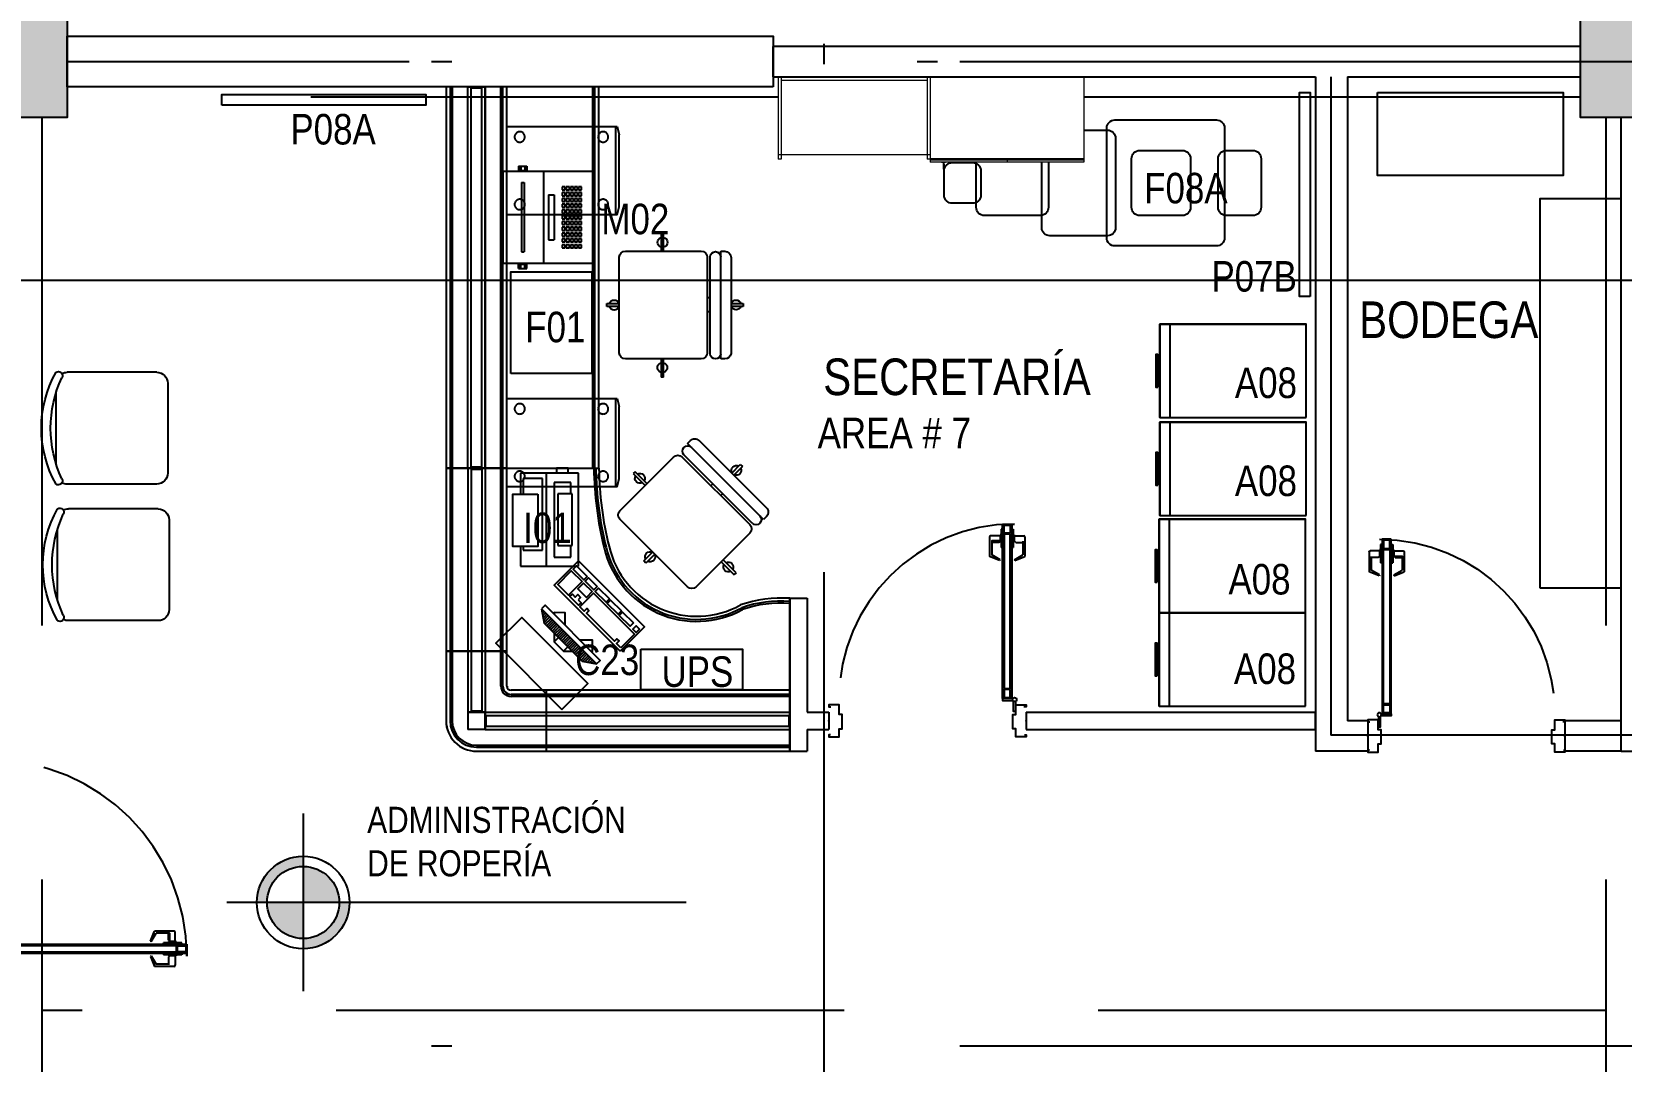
# Model space of a CAD drawing. Extents: x -28 to 131, y -33 to 63.
# Drawn here: x 0.1 to 7.93, y 4.21 to 9.27 of the extents above; entities that cross this region are included whole.
import ezdxf

# ---------------------------------------------------------------- set-up
doc = ezdxf.new("R2010")
doc.units = 0
doc.header["$LTSCALE"] = 10
doc.set_wipeout_variables(frame=1)
doc.header["$PDSIZE"] = 0.1
for name, pattern in [('DASHDOT', [1, 0.5, -0.25, 0, -0.25]), ('DASHDOT2', [12.7, 6.35, -3.175, 0, -3.175]), ('HIDDEN', [0.375, 0.25, -0.125]), ('HIDDEN2', [0.1875, 0.125, -0.0625]), ('PHANTOM2', [1.25, 0.625, -0.125, 0.125, -0.125, 0.125, -0.125])]:
    doc.linetypes.add(name, pattern=pattern)
for name, color, linetype in [('arq-columnas', 6, 'Continuous'), ('arq-ejes', 251, 'DASHDOT2'), ('arq-ejes-principales', 1, 'DASHDOT'), ('arq-equipamiento', 1, 'Continuous'), ('arq-hatch', 252, 'Continuous'), ('arq-indicacion de corte', 5, 'PHANTOM2'), ('arq-mobiliario', 1, 'Continuous'), ('arq-muro', 5, 'Continuous'), ('arq-niveles', 1, 'Continuous'), ('arq-pared mamposteria', 4, 'Continuous'), ('arq-pared mobiliario', 1, 'Continuous'), ('arq-paredes-liv', 3, 'Continuous'), ('arq-puertas', 1, 'Continuous'), ('arq-telecomunicaciones', 250, 'Continuous'), ('arq-text-aposentos', 3, 'Continuous'), ('arq-text-codigo', 1, 'Continuous'), ('arq-text-equipamento', 2, 'Continuous'), ('arq-text-equipamiento', 2, 'Continuous'), ('arq-text-mobiliario', 2, 'Continuous'), ('arq-vigas', 251, 'HIDDEN')]:
    doc.layers.add(name, color=color, linetype=linetype)
doc.layers.add('mv', color=191, linetype='Continuous', plot=False)
doc.styles.add('dape 2', font='ARIALN.TTF')

# ---------------------------------------------------------------- blocks, each defined once
blk = doc.blocks.new('puerta siq1')
for p, q in [((-0.1225, 0.9429), (-0.1225, 0.8529)), ((-0.115, 0.9429), (-0.1225, 0.9429)), ((-0.07, 0.9429), (-0.0625, 0.9429)), ((-0.0625, 0.9429), (-0.0625, 0.8529)), ((-0.179, 0.9054), (-0.179, 0.8084)), ((-0.1275, 0.9104), (-0.174, 0.9104)), ((-0.169, 0.8834), (-0.169, 0.8168)), ((-0.1344, 0.8779), (-0.169, 0.8779)), ((-0.1275, 0.8854), (-0.167, 0.8854)), ((-0.1344, 0.8779), (-0.1275, 0.8854)), ((-0.1275, 0.9154), (-0.1275, 0.8804)), ((-0.1225, 0.9154), (-0.1275, 0.9154)), ((-0.1225, 0.8804), (-0.1275, 0.8804)), ((-0.0625, 0.9154), (-0.0575, 0.9154)), ((-0.0625, 0.8804), (-0.0575, 0.8804)), ((-0.0575, 0.9154), (-0.0575, 0.8804)), ((-0.0575, 0.9104), (-0.011, 0.9104)), ((-0.0506, 0.8779), (-0.0575, 0.8854)), ((-0.0506, 0.8779), (-0.016, 0.8779)), ((-0.016, 0.8834), (-0.016, 0.8168)), ((-0.006, 0.9054), (-0.006, 0.8084)), ((-0.1298, 0.7889), (-0.179, 0.8084)), ((-0.128, 0.7923), (-0.169, 0.8168)), ((-0.128, 0.7923), (-0.1298, 0.7889)), ((-0.115, 0.8529), (-0.1225, 0.8529)), ((-0.07, 0.8529), (-0.0625, 0.8529)), ((-0.057, 0.7923), (-0.016, 0.8168)), ((-0.057, 0.7923), (-0.0552, 0.7889)), ((-0.0552, 0.7889), (-0.006, 0.8084))]:
    blk.add_line(p, q)
for points in [[(-0.115, 0.9679), (-0.07, 0.9679), (-0.07, 0.109), (-0.115, 0.109)], [(-0.0775, 0.9229), (-0.1075, 0.9229), (-0.1075, 0.9629), (-0.0775, 0.9629)], [(-0.1075, 0.159), (-0.0775, 0.159), (-0.0775, 0.9179), (-0.1075, 0.9179)], [(-0.0775, 0.154), (-0.1075, 0.154), (-0.1075, 0.114), (-0.0775, 0.114)]]:
    blk.add_lwpolyline(points, close=True)
for points in [[(-0.9627, -0.069), (-0.97, -0.069), (-0.97, -0.079), (-0.92, -0.079), (-0.92, -0.039), (-0.905, -0.039), (-0.905, 0.031), (-0.92, 0.031), (-0.92, 0.079), (-0.97, 0.079), (-0.97, 0.069), (-0.96, 0.069)], [(-0.065, 0.109), (-0.115, 0.109), (-0.115, 0.099), (-0.065, 0.099)], [(-0.0073, -0.069), (0, -0.069), (0, -0.079), (-0.05, -0.079), (-0.05, -0.039), (-0.065, -0.039), (-0.065, 0.031), (-0.05, 0.031), (-0.05, 0.079), (0, 0.079), (0, 0.069), (-0.01, 0.069)], [(-0.0513, 0.0953), (-0.0513, 0.0453), (-0.0613, 0.0453), (-0.0613, 0.0953)]]:
    blk.add_lwpolyline(points)
blk.add_circle((-0.0563, 0.104), 0.01)
at = {"color": 251, "linetype": 'HIDDEN2'}
blk.add_arc((-0.0563, 0.104), 0.864, 90, 180, dxfattribs=at)
for centre, radius, start, end in [((-0.174, 0.9054), 0.005, 90, 180), ((-0.167, 0.8834), 0.002, 90, 180), ((-0.011, 0.9054), 0.005, 360, 90)]:
    blk.add_arc(centre, radius, start, end)
at = {"layer": 'arq-puertas'}
blk.add_point((0, 0), dxfattribs=at)
at = {"layer": 'mv'}
for p in [(-0.97, 0), (0, 0), (0, 0), (0, 0), (0, 0), (0, 0), (0, 0), (0, 0), (0, 0)]:
    blk.add_point(p, dxfattribs=at)
blk = doc.blocks.new('ARCHIVO')
at = {"linetype": 'Continuous'}
for p, q in [((0, 0), (0, 0.72)), ((0.46, 0.72), (0, 0.72)), ((0.46, 0), (0.46, 0.72)), ((0.46, 0.05), (0, 0.05)), ((0.46, 0), (0, 0))]:
    blk.add_line(p, q, dxfattribs=at)
for points in [[(0.46, 0.72), (0, 0.72), (0, 0), (0.46, 0)], [(0.28, 0), (0.18, 0), (0.18, -0.01), (0.28, -0.01)], [(0.31, -0.01), (0.15, -0.01), (0.15, -0.02), (0.31, -0.02)]]:
    blk.add_lwpolyline(points, close=True, dxfattribs=at)
blk = doc.blocks.new('S09')
for p, q in [((0.2054, 0.2578), (0.2054, 0.3484)), ((0.2183, 0.3475), (0.2054, 0.3475)), ((0.2183, 0.3475), (0.2183, 0.2578)), ((0.4032, 0.2578), (0.03, 0.2578)), ((0.4991, 0.2582), (0.4991, -0.2714)), ((0.52, 0.2582), (0.4991, 0.2582)), ((0, 0.2278), (0, -0.2422)), ((0.4332, -0.2422), (0.4332, 0.2278)), ((0.4477, 0.2311), (0.4477, -0.244)), ((0.55, -0.2422), (0.55, 0.2325)), ((0, 0), (-0.0617, 0)), ((-0.0617, 0), (-0.0617, -0.0144)), ((0.4477, 0.026), (0.4332, 0.026)), ((0.61, 0), (0.55, 0)), ((0.61, -0.0144), (0.61, 0)), ((-0.0617, -0.0144), (0, -0.0144)), ((0.4489, -0.0423), (0.4332, -0.0423)), ((0.55, -0.0144), (0.61, -0.0144)), ((0.03, -0.2722), (0.4032, -0.2722)), ((0.2054, -0.3547), (0.2054, -0.2722)), ((0.2183, -0.2722), (0.2183, -0.3547)), ((0.4991, -0.2714), (0.52, -0.2714)), ((0.2183, -0.3547), (0.2054, -0.3547))]:
    blk.add_line(p, q)
for centre, radius, start, end in [((0.2118, 0.301), 0.0245, 105.24366, 254.75634), ((0.2118, 0.301), 0.0245, 285.24366, 74.75634), ((0.03, 0.2278), 0.03, 90, 180), ((0.4032, 0.2278), 0.03, 0, 90), ((0.4734, 0.2325), 0.0257, 360, 180), ((0.52, 0.2278), 0.0304, 8.80627, 90), ((-0.025, -0.0068), 0.0246, 16.01339, 163.98661), ((0.575, -0.0072), 0.024, 17.42639, 162.57361), ((-0.025, -0.0068), 0.0246, 197.99376, 342.00624), ((0.575, -0.0072), 0.024, 197.42639, 342.57361), ((0.03, -0.2422), 0.03, 180, 270), ((0.2123, -0.3154), 0.0245, 106.3464, 253.6536), ((0.2123, -0.3154), 0.0245, 284.14667, 75.85333), ((0.4032, -0.2422), 0.03, 270, 360), ((0.4734, -0.244), 0.0257, 180, 0), ((0.52, -0.2422), 0.0292, 270, 0)]:
    blk.add_arc(centre, radius, start, end)
blk = doc.blocks.new('C23E')
for p, q in [((0.1203, -0.0726), (0.1553, -0.0726)), ((0.1224, -0.063), (0.1553, -0.063)), ((0.1288, -0.0534), (0.1553, -0.0534)), ((0.1352, -0.0438), (0.1553, -0.0438)), ((0.1416, -0.0342), (0.1553, -0.0342)), ((0.148, -0.0246), (0.1553, -0.0246)), ((0.1203, -0.0822), (0.1553, -0.0822)), ((0.1203, -0.0918), (0.1553, -0.0918)), ((0.1203, -0.1014), (0.1553, -0.1014)), ((0.1203, -0.111), (0.1553, -0.111)), ((0.1203, -0.1206), (0.1553, -0.1206)), ((0.1203, -0.1302), (0.1553, -0.1302)), ((0.1203, -0.1398), (0.1553, -0.1398)), ((0.1203, -0.1494), (0.1553, -0.1494)), ((0.1203, -0.159), (0.1553, -0.159)), ((0.1203, -0.1686), (0.1553, -0.1686)), ((0.1203, -0.1782), (0.1553, -0.1782)), ((0.1203, -0.1878), (0.1553, -0.1878)), ((0.1203, -0.1974), (0.1553, -0.1974)), ((0.1203, -0.207), (0.1553, -0.207)), ((0.1203, -0.2166), (0.1553, -0.2166)), ((0.1203, -0.2262), (0.1553, -0.2262)), ((0.1203, -0.2358), (0.1553, -0.2358)), ((0.1203, -0.2454), (0.1553, -0.2454)), ((0.1203, -0.255), (0.1553, -0.255)), ((0.1203, -0.2646), (0.1553, -0.2646)), ((0.1203, -0.2742), (0.1553, -0.2742)), ((0.1203, -0.2838), (0.1553, -0.2838)), ((0.1203, -0.2934), (0.1553, -0.2934)), ((0.1203, -0.303), (0.1553, -0.303)), ((0.1203, -0.3126), (0.1553, -0.3126)), ((0.1203, -0.3222), (0.1553, -0.3222)), ((0.1224, -0.3318), (0.1553, -0.3318)), ((0.1288, -0.3414), (0.1553, -0.3414)), ((0.1352, -0.351), (0.1553, -0.351)), ((0.1416, -0.3606), (0.1553, -0.3606)), ((0.148, -0.3702), (0.1553, -0.3702))]:
    blk.add_line(p, q)
for points in [[(-0.1209, -0.4274), (0.0591, -0.4274), (0.0591, 0.0326), (-0.1209, 0.0326)], [(0.3939, -0.0524), (0.2989, -0.0524), (0.2989, 0.0226), (0.3939, 0.0226)], [(0.4289, -0.0524), (0.4059, -0.0524), (0.4059, 0.0226), (0.4289, 0.0226)], [(0.1578, -0.0054), (0.1578, -0.3894), (0.1828, -0.3894), (0.1828, -0.0054)], [(0.3164, -0.1024), (0.3164, -0.1224), (0.2989, -0.1224), (0.2989, -0.0624), (0.3164, -0.0624), (0.3164, -0.0824), (0.3339, -0.0824), (0.3339, -0.1024)], [(0.3939, -0.1224), (0.3539, -0.1224), (0.3539, -0.0624), (0.3939, -0.0624)], [(0.4289, -0.1224), (0.4059, -0.1224), (0.4059, -0.0624), (0.4289, -0.0624)], [(0.2989, -0.4174), (0.2989, -0.3874), (0.3164, -0.3874), (0.3164, -0.3724), (0.2989, -0.3724), (0.2989, -0.1774), (0.3164, -0.1774), (0.3164, -0.1624), (0.2989, -0.1624), (0.2989, -0.1324), (0.3939, -0.1324), (0.3939, -0.4174)], [(0.4289, -0.2074), (0.4059, -0.2074), (0.4059, -0.1324), (0.4289, -0.1324)], [(0.0878, -0.2299), (0.1178, -0.2299), (0.1178, -0.1649), (0.0878, -0.1649)], [(0.4289, -0.2909), (0.4059, -0.2909), (0.4059, -0.2159), (0.4289, -0.2159)], [(0.4289, -0.3744), (0.4059, -0.3744), (0.4059, -0.2994), (0.4289, -0.2994)], [(0.4289, -0.4174), (0.4059, -0.4174), (0.4059, -0.3944), (0.4289, -0.3944)]]:
    blk.add_lwpolyline(points, close=True)
blk.add_lwpolyline([(0.2889, -0.4274, -0.414214), (0.2839, -0.4224), (0.2839, 0.0276, -0.414214), (0.2889, 0.0326), (0.4489, 0.0326, -0.414214), (0.4539, 0.0276), (0.4539, -0.4224, -0.414214), (0.4489, -0.4274)], format="xyb", close=True)
for points in [[(0.1578, -0.0054), (0.1178, -0.0654), (0.1178, -0.3294), (0.1578, -0.3894)], [(0.1828, -0.1449), (0.2264, -0.1013), (0.1889, -0.0638), (0.1828, -0.0699)], [(0.1178, -0.1349), (0.0878, -0.1649), (0.0878, -0.2299), (0.1178, -0.2599)], [(0.1828, -0.3249), (0.1889, -0.331), (0.2264, -0.2936), (0.1828, -0.25)]]:
    blk.add_lwpolyline(points)
blk = doc.blocks.new('I01')
at = {"layer": 'arq-mobiliario'}
for p, q in [((-0.2286, 0), (-0.2286, -0.2858)), ((0.2286, 0), (-0.2286, 0)), ((0.2286, -0.2858), (0.2286, 0)), ((-0.254, -0.0508), (-0.254, -0.108)), ((-0.2286, -0.0508), (-0.254, -0.0508)), ((-0.127, -0.0381), (-0.1842, -0.0381)), ((-0.1842, -0.0381), (-0.1842, -0.1206)), ((-0.127, -0.0318), (-0.127, -0.1016)), ((0.127, -0.0318), (-0.127, -0.0318)), ((0.127, -0.1016), (0.127, -0.0318)), ((0.1842, -0.0381), (0.127, -0.0381)), ((0.1842, -0.1206), (0.1842, -0.0381)), ((-0.254, -0.108), (-0.2286, -0.108)), ((-0.1842, -0.1206), (0.1842, -0.1206)), ((-0.127, -0.1016), (0.127, -0.1016)), ((0.2286, -0.1587), (-0.2286, -0.1587)), ((0.1488, -0.1778), (-0.2032, -0.1778)), ((-0.2032, -0.1778), (-0.2032, -0.273)), ((0.1488, -0.273), (0.1488, -0.1778)), ((-0.2286, -0.2858), (-0.1263, -0.2858)), ((-0.2032, -0.273), (-0.1263, -0.273)), ((0.1316, -0.273), (0.1488, -0.273)), ((0.1316, -0.2858), (0.2286, -0.2858))]:
    blk.add_line(p, q, dxfattribs=at)
blk.add_lwpolyline([(-0.1263, -0.2), (0.1316, -0.2), (0.1316, -0.323), (-0.1263, -0.323)], close=True, dxfattribs=at)
blk = doc.blocks.new('M02')
at = {"layer": 'arq-mobiliario'}
for p, q in [((0, 0.45), (0, 0)), ((0.45, 0.45), (0, 0.45)), ((0.45, 0), (0.45, 0.45)), ((-0.0265, 0.3726), (-0.0057, 0.3726)), ((-0.0265, 0.3726), (-0.0265, 0.3326)), ((-0.0265, 0.3676), (-0.0057, 0.3676)), ((-0.0265, 0.3626), (-0.0057, 0.3626)), ((-0.0265, 0.3426), (-0.0057, 0.3426)), ((-0.0265, 0.3376), (-0.0057, 0.3376)), ((-0.0265, 0.3326), (-0.0057, 0.3326)), ((-0.0057, 0.3726), (-0.0057, 0.3326)), ((0.0543, 0.3592), (0.0543, 0.3457)), ((0.3957, 0.3592), (0.0543, 0.3592)), ((0.3957, 0.3457), (0.0543, 0.3457)), ((0.3957, 0.3592), (0.3957, 0.3457)), ((0.4557, 0.3726), (0.4557, 0.3326)), ((0.4765, 0.3726), (0.4557, 0.3726)), ((0.4765, 0.3676), (0.4557, 0.3676)), ((0.4765, 0.3626), (0.4557, 0.3626)), ((0.4765, 0.3426), (0.4557, 0.3426)), ((0.4765, 0.3376), (0.4557, 0.3376)), ((0.4765, 0.3326), (0.4557, 0.3326)), ((0.4765, 0.3726), (0.4765, 0.3326)), ((0.45, 0.25), (0, 0.25)), ((0.0902, 0.158), (0.0752, 0.158)), ((0.0752, 0.158), (0.0752, 0.143)), ((0.0902, 0.143), (0.0902, 0.158)), ((0.1187, 0.158), (0.1037, 0.158)), ((0.1037, 0.158), (0.1037, 0.143)), ((0.1144, 0.2254), (0.1144, 0.1971)), ((0.3356, 0.2254), (0.1144, 0.2254)), ((0.3356, 0.1971), (0.1144, 0.1971)), ((0.1187, 0.143), (0.1187, 0.158)), ((0.1471, 0.158), (0.1321, 0.158)), ((0.1321, 0.158), (0.1321, 0.143)), ((0.1471, 0.143), (0.1471, 0.158)), ((0.1756, 0.158), (0.1606, 0.158)), ((0.1606, 0.158), (0.1606, 0.143)), ((0.1756, 0.143), (0.1756, 0.158)), ((0.204, 0.158), (0.189, 0.158)), ((0.189, 0.158), (0.189, 0.143)), ((0.204, 0.143), (0.204, 0.158)), ((0.2325, 0.158), (0.2175, 0.158)), ((0.2175, 0.158), (0.2175, 0.143)), ((0.2325, 0.143), (0.2325, 0.158)), ((0.261, 0.158), (0.246, 0.158)), ((0.246, 0.158), (0.246, 0.143)), ((0.261, 0.143), (0.261, 0.158)), ((0.2894, 0.158), (0.2744, 0.158)), ((0.2744, 0.158), (0.2744, 0.143)), ((0.2894, 0.143), (0.2894, 0.158)), ((0.3179, 0.158), (0.3029, 0.158)), ((0.3029, 0.158), (0.3029, 0.143)), ((0.3179, 0.143), (0.3179, 0.158)), ((0.3463, 0.158), (0.3313, 0.158)), ((0.3313, 0.158), (0.3313, 0.143)), ((0.3356, 0.2254), (0.3356, 0.1971)), ((0.3463, 0.143), (0.3463, 0.158)), ((0.3748, 0.158), (0.3598, 0.158)), ((0.3598, 0.158), (0.3598, 0.143)), ((0.3748, 0.143), (0.3748, 0.158)), ((0.0752, 0.143), (0.0902, 0.143)), ((0.0752, 0.138), (0.0752, 0.123)), ((0.0902, 0.138), (0.0752, 0.138)), ((0.0752, 0.123), (0.0902, 0.123)), ((0.0752, 0.118), (0.0752, 0.103)), ((0.0902, 0.118), (0.0752, 0.118)), ((0.0752, 0.103), (0.0902, 0.103)), ((0.0752, 0.098), (0.0752, 0.083)), ((0.0902, 0.098), (0.0752, 0.098)), ((0.0752, 0.083), (0.0902, 0.083)), ((0.0902, 0.123), (0.0902, 0.138)), ((0.0902, 0.103), (0.0902, 0.118)), ((0.0902, 0.083), (0.0902, 0.098)), ((0.1037, 0.143), (0.1187, 0.143)), ((0.1037, 0.138), (0.1037, 0.123)), ((0.1187, 0.138), (0.1037, 0.138)), ((0.1037, 0.123), (0.1187, 0.123)), ((0.1037, 0.118), (0.1037, 0.103)), ((0.1187, 0.118), (0.1037, 0.118)), ((0.1037, 0.103), (0.1187, 0.103)), ((0.1037, 0.098), (0.1037, 0.083)), ((0.1187, 0.098), (0.1037, 0.098)), ((0.1037, 0.083), (0.1187, 0.083)), ((0.1187, 0.123), (0.1187, 0.138)), ((0.1187, 0.103), (0.1187, 0.118)), ((0.1187, 0.083), (0.1187, 0.098)), ((0.1321, 0.143), (0.1471, 0.143)), ((0.1321, 0.138), (0.1321, 0.123)), ((0.1471, 0.138), (0.1321, 0.138)), ((0.1321, 0.123), (0.1471, 0.123)), ((0.1321, 0.118), (0.1321, 0.103)), ((0.1471, 0.118), (0.1321, 0.118)), ((0.1321, 0.103), (0.1471, 0.103)), ((0.1321, 0.098), (0.1321, 0.083)), ((0.1471, 0.098), (0.1321, 0.098)), ((0.1321, 0.083), (0.1471, 0.083)), ((0.1471, 0.123), (0.1471, 0.138)), ((0.1471, 0.103), (0.1471, 0.118)), ((0.1471, 0.083), (0.1471, 0.098)), ((0.1606, 0.143), (0.1756, 0.143)), ((0.1606, 0.138), (0.1606, 0.123)), ((0.1756, 0.138), (0.1606, 0.138)), ((0.1606, 0.123), (0.1756, 0.123)), ((0.1606, 0.118), (0.1606, 0.103)), ((0.1756, 0.118), (0.1606, 0.118)), ((0.1606, 0.103), (0.1756, 0.103)), ((0.1606, 0.098), (0.1606, 0.083)), ((0.1756, 0.098), (0.1606, 0.098)), ((0.1606, 0.083), (0.1756, 0.083)), ((0.1756, 0.123), (0.1756, 0.138)), ((0.1756, 0.103), (0.1756, 0.118)), ((0.1756, 0.083), (0.1756, 0.098)), ((0.189, 0.143), (0.204, 0.143)), ((0.189, 0.138), (0.189, 0.123)), ((0.204, 0.138), (0.189, 0.138)), ((0.189, 0.123), (0.204, 0.123)), ((0.189, 0.118), (0.189, 0.103)), ((0.204, 0.118), (0.189, 0.118)), ((0.189, 0.103), (0.204, 0.103)), ((0.189, 0.098), (0.189, 0.083)), ((0.204, 0.098), (0.189, 0.098)), ((0.189, 0.083), (0.204, 0.083)), ((0.204, 0.123), (0.204, 0.138)), ((0.204, 0.103), (0.204, 0.118)), ((0.204, 0.083), (0.204, 0.098)), ((0.2175, 0.143), (0.2325, 0.143)), ((0.2175, 0.138), (0.2175, 0.123)), ((0.2325, 0.138), (0.2175, 0.138)), ((0.2175, 0.123), (0.2325, 0.123)), ((0.2175, 0.118), (0.2175, 0.103)), ((0.2325, 0.118), (0.2175, 0.118)), ((0.2175, 0.103), (0.2325, 0.103)), ((0.2175, 0.098), (0.2175, 0.083)), ((0.2325, 0.098), (0.2175, 0.098)), ((0.2175, 0.083), (0.2325, 0.083)), ((0.2325, 0.123), (0.2325, 0.138)), ((0.2325, 0.103), (0.2325, 0.118)), ((0.2325, 0.083), (0.2325, 0.098)), ((0.246, 0.143), (0.261, 0.143)), ((0.246, 0.138), (0.246, 0.123)), ((0.261, 0.138), (0.246, 0.138)), ((0.246, 0.123), (0.261, 0.123)), ((0.246, 0.118), (0.246, 0.103)), ((0.261, 0.118), (0.246, 0.118)), ((0.246, 0.103), (0.261, 0.103)), ((0.246, 0.098), (0.246, 0.083)), ((0.261, 0.098), (0.246, 0.098)), ((0.246, 0.083), (0.261, 0.083)), ((0.261, 0.123), (0.261, 0.138)), ((0.261, 0.103), (0.261, 0.118)), ((0.261, 0.083), (0.261, 0.098)), ((0.2744, 0.143), (0.2894, 0.143)), ((0.2744, 0.138), (0.2744, 0.123)), ((0.2894, 0.138), (0.2744, 0.138)), ((0.2744, 0.123), (0.2894, 0.123)), ((0.2744, 0.118), (0.2744, 0.103)), ((0.2894, 0.118), (0.2744, 0.118)), ((0.2744, 0.103), (0.2894, 0.103)), ((0.2744, 0.098), (0.2744, 0.083)), ((0.2894, 0.098), (0.2744, 0.098)), ((0.2744, 0.083), (0.2894, 0.083)), ((0.2894, 0.123), (0.2894, 0.138)), ((0.2894, 0.103), (0.2894, 0.118)), ((0.2894, 0.083), (0.2894, 0.098)), ((0.3029, 0.143), (0.3179, 0.143)), ((0.3029, 0.138), (0.3029, 0.123)), ((0.3179, 0.138), (0.3029, 0.138)), ((0.3029, 0.123), (0.3179, 0.123)), ((0.3029, 0.118), (0.3029, 0.103)), ((0.3179, 0.118), (0.3029, 0.118)), ((0.3029, 0.103), (0.3179, 0.103)), ((0.3029, 0.098), (0.3029, 0.083)), ((0.3179, 0.098), (0.3029, 0.098)), ((0.3029, 0.083), (0.3179, 0.083)), ((0.3179, 0.123), (0.3179, 0.138)), ((0.3179, 0.103), (0.3179, 0.118)), ((0.3179, 0.083), (0.3179, 0.098)), ((0.3313, 0.143), (0.3463, 0.143)), ((0.3313, 0.138), (0.3313, 0.123)), ((0.3463, 0.138), (0.3313, 0.138)), ((0.3313, 0.123), (0.3463, 0.123)), ((0.3313, 0.118), (0.3313, 0.103)), ((0.3463, 0.118), (0.3313, 0.118)), ((0.3313, 0.103), (0.3463, 0.103)), ((0.3313, 0.098), (0.3313, 0.083)), ((0.3463, 0.098), (0.3313, 0.098)), ((0.3313, 0.083), (0.3463, 0.083)), ((0.3463, 0.123), (0.3463, 0.138)), ((0.3463, 0.103), (0.3463, 0.118)), ((0.3463, 0.083), (0.3463, 0.098)), ((0.3598, 0.143), (0.3748, 0.143)), ((0.3598, 0.138), (0.3598, 0.123)), ((0.3748, 0.138), (0.3598, 0.138)), ((0.3598, 0.123), (0.3748, 0.123)), ((0.3598, 0.118), (0.3598, 0.103)), ((0.3748, 0.118), (0.3598, 0.118)), ((0.3598, 0.103), (0.3748, 0.103)), ((0.3598, 0.098), (0.3598, 0.083)), ((0.3748, 0.098), (0.3598, 0.098)), ((0.3598, 0.083), (0.3748, 0.083)), ((0.3748, 0.123), (0.3748, 0.138)), ((0.3748, 0.103), (0.3748, 0.118)), ((0.3748, 0.083), (0.3748, 0.098)), ((0, 0), (0.45, 0)), ((0.0752, 0.078), (0.0752, 0.063)), ((0.0902, 0.078), (0.0752, 0.078)), ((0.0752, 0.063), (0.0902, 0.063)), ((0.0902, 0.063), (0.0902, 0.078)), ((0.1037, 0.078), (0.1037, 0.063)), ((0.1187, 0.078), (0.1037, 0.078)), ((0.1037, 0.063), (0.1187, 0.063)), ((0.1187, 0.063), (0.1187, 0.078)), ((0.1321, 0.078), (0.1321, 0.063)), ((0.1471, 0.078), (0.1321, 0.078)), ((0.1321, 0.063), (0.1471, 0.063)), ((0.1471, 0.063), (0.1471, 0.078)), ((0.1606, 0.078), (0.1606, 0.063)), ((0.1756, 0.078), (0.1606, 0.078)), ((0.1606, 0.063), (0.1756, 0.063)), ((0.1756, 0.063), (0.1756, 0.078)), ((0.189, 0.078), (0.189, 0.063)), ((0.204, 0.078), (0.189, 0.078)), ((0.189, 0.063), (0.204, 0.063)), ((0.204, 0.063), (0.204, 0.078)), ((0.2175, 0.078), (0.2175, 0.063)), ((0.2325, 0.078), (0.2175, 0.078)), ((0.2175, 0.063), (0.2325, 0.063)), ((0.2325, 0.063), (0.2325, 0.078)), ((0.246, 0.078), (0.246, 0.063)), ((0.261, 0.078), (0.246, 0.078)), ((0.246, 0.063), (0.261, 0.063)), ((0.261, 0.063), (0.261, 0.078)), ((0.2744, 0.078), (0.2744, 0.063)), ((0.2894, 0.078), (0.2744, 0.078)), ((0.2744, 0.063), (0.2894, 0.063)), ((0.2894, 0.063), (0.2894, 0.078)), ((0.3029, 0.078), (0.3029, 0.063)), ((0.3179, 0.078), (0.3029, 0.078)), ((0.3029, 0.063), (0.3179, 0.063)), ((0.3179, 0.063), (0.3179, 0.078)), ((0.3313, 0.078), (0.3313, 0.063)), ((0.3463, 0.078), (0.3313, 0.078)), ((0.3313, 0.063), (0.3463, 0.063)), ((0.3463, 0.063), (0.3463, 0.078)), ((0.3598, 0.078), (0.3598, 0.063)), ((0.3748, 0.078), (0.3598, 0.078)), ((0.3598, 0.063), (0.3748, 0.063)), ((0.3748, 0.063), (0.3748, 0.078))]:
    blk.add_line(p, q, dxfattribs=at)
blk = doc.blocks.new('P08A')
blk.add_lwpolyline([(1.0037, 0), (1.0037, 0.0522), (0, 0.0522), (0, 0)], close=True)
blk = doc.blocks.new('S08')
for p, q in [((-0.0541, 0.275), (-0.4959, 0.275)), ((-0.55, 0.174), (-0.55, -0.174)), ((0, -0.2209), (0, 0.2209)), ((-0.0541, -0.275), (-0.4959, -0.275))]:
    blk.add_line(p, q)
for centre, radius, start, end in [((-0.0614, 0), 0.5607, 150.62826, 209.37174), ((0.011, 0), 0.5874, 154.96826, 205.03174), ((-0.5382, 0.2592), 0.0198, 327.97259, 126.69006), ((-0.4959, 0.2209), 0.0541, 90, 117.58444), ((-0.0541, 0.2209), 0.0541, 0, 90), ((-0.0541, -0.2209), 0.0541, 270, 0), ((-0.5382, -0.2592), 0.0198, 233.30994, 32.02741), ((-0.4959, -0.2209), 0.0541, 242.41556, 270), ((-0.4959, -0.2209), 0.0541, 242.41556, 270)]:
    blk.add_arc(centre, radius, start, end)
blk = doc.blocks.new('*U145')
at = {"color": 1}
for p, q in [((1.8762, 0.1075), (0, 0.1075)), ((0, 0.1075), (0, -0.1925)), ((1.8762, 0.0875), (0, 0.0875)), ((1.8762, -0.1925), (1.8762, 0.1075)), ((1.8762, 0.0775), (0, 0.0775)), ((0, -0.085), (0, -0.645)), ((1.8762, -0.645), (1.8762, -0.085)), ((0, -0.1625), (1.8762, -0.1625)), ((0, -0.1725), (1.8762, -0.1725)), ((0, -0.1925), (1.8762, -0.1925)), ((0, -0.615), (1.8762, -0.615)), ((0, -0.625), (1.8762, -0.625)), ((0, -0.645), (1.8762, -0.645))]:
    blk.add_line(p, q, dxfattribs=at)
at = {"color": 251, "linetype": 'HIDDEN'}
for p, q in [((0, 0), (1.8762, 0)), ((0, -0.085), (0, 0)), ((0, -0.016), (1.8762, -0.016)), ((0, -0.069), (1.8762, -0.069)), ((0.005, -0.069), (0.005, -0.016)), ((1.8712, -0.016), (1.8712, -0.069)), ((1.8762, 0), (1.8762, -0.085)), ((1.8762, -0.085), (0, -0.085)), ((0, -0.085), (1.8762, -0.085))]:
    blk.add_line(p, q, dxfattribs=at)
blk = doc.blocks.new('A$C654E354B')
at = {"color": 1}
for p, q in [((0.4925, 1.6925), (0.15, 1.6925)), ((0.4925, 1.6725), (0.15, 1.6725)), ((0.4925, 1.6625), (0.15, 1.6625)), ((0.4925, 1.6925), (0.4925, 1.3925)), ((1.3925, 1.6925), (0.4925, 1.6925)), ((0.4925, 1.3925), (0.4925, 1.6925)), ((1.3925, 1.6725), (0.4925, 1.6725)), ((1.3925, 1.6625), (0.4925, 1.6625)), ((1.3925, 1.3925), (1.3925, 1.6925)), ((0, 1.5425), (0, 1.2)), ((0.02, 1.5425), (0.02, 1.2)), ((0.03, 1.5425), (0.03, 1.2)), ((1.3925, 1.5), (1.3925, 0.94)), ((0.32, 1.4225), (0.4925, 1.4225)), ((0.32, 1.4125), (0.4925, 1.4125)), ((0.4925, 1.4225), (1.3925, 1.4225)), ((0.4925, 1.4125), (1.3925, 1.4125)), ((0.27, 1.2), (0.27, 1.3725)), ((0.28, 1.2), (0.28, 1.3725)), ((0.3, 1.2), (0.3, 1.3725)), ((0.32, 1.3925), (0.4925, 1.3925)), ((0.4925, 1.3925), (1.3925, 1.3925)), ((0, 1.2), (0, 0)), ((0.3, 1.2), (0, 1.2)), ((0.3, 1.2), (0, 1.2)), ((0.02, 1.2), (0.02, 0)), ((0.03, 1.2), (0.03, 0)), ((0.27, 0), (0.27, 1.2)), ((0.28, 0), (0.28, 1.2)), ((0.3, 0), (0.3, 1.2)), ((0, 0), (0.3, 0)), ((0.1925, 0), (0.7525, 0))]:
    blk.add_line(p, q, dxfattribs=at)
at = {"color": 251}
for p, q in [((0.1925, 1.585), (0.1075, 1.585)), ((0.1075, 1.5), (0.1075, 1.585)), ((0.15, 1.58), (0.15, 1.585)), ((0.1925, 1.585), (0.1925, 1.5)), ((0.1125, 1.5425), (0.1075, 1.5425)), ((0.1925, 1.5), (0.1075, 1.5)), ((0.15, 1.505), (0.15, 1.5)), ((0.1875, 1.5425), (0.1925, 1.5425))]:
    blk.add_line(p, q, dxfattribs=at)
at = {"color": 251, "linetype": 'HIDDEN'}
for p, q in [((1.3925, 1.585), (0.1925, 1.585)), ((0.1925, 1.5), (0.1925, 1.585)), ((1.3925, 1.569), (0.1925, 1.569)), ((0.1975, 1.516), (0.1975, 1.569)), ((1.3875, 1.569), (1.3875, 1.516)), ((1.3925, 1.585), (1.3925, 1.5)), ((0.1075, 1.5), (0.1075, 0)), ((0.1075, 1.5), (0.1925, 1.5)), ((0.1235, 1.5), (0.1235, 0)), ((0.1235, 1.495), (0.1765, 1.495)), ((0.1765, 1.5), (0.1765, 0)), ((1.3925, 1.516), (0.1925, 1.516)), ((1.3925, 1.5), (0.1925, 1.5)), ((0.1925, 1.5), (0.1925, 0)), ((0.1925, 1.5), (0.1925, 0)), ((1.3925, 1.5), (0.1925, 1.5)), ((0.1925, 0), (0.1075, 0)), ((0.1765, 0.005), (0.1235, 0.005))]:
    blk.add_line(p, q, dxfattribs=at)
at = {"color": 1}
for centre, major_axis, start_param, end_param in [((0.15, 1.5425), (-0.1061, 0.1061), -0.785398, 0.785398), ((0.15, 1.5425), (0.0919, 0.0919), 0.785398, 2.356194), ((0.15, 1.5425), (0.0849, 0.0849), 0.785398, 2.356194), ((0.32, 1.3725), (0.0354, 0.0354), 0.785398, 2.356194), ((0.32, 1.3725), (-0.0283, 0.0283), -0.785398, 0.785398), ((0.32, 1.3725), (0.0141, 0.0141), 0.785398, 2.356194), ((1.4171, -0.7533), (1.2152, 1.2152), 0.799739, 1.029616), ((1.4171, -0.7533), (-1.2081, 1.2081), -0.770974, -0.541128), ((1.4171, -0.7533), (1.1975, 1.1975), 0.79995, 1.029748), ((1.1066, 0.4585), (0.3306, 0.3306), 1.011883, 2.858969), ((1.1066, 0.4585), (-0.3236, 0.3236), -0.559107, 1.28997), ((1.1066, 0.4585), (-0.313, 0.313), -0.559409, 1.292751), ((0.1563, 0.0438), (-0.4121, 0.4121), 3.851737, 4.265421), ((0.1563, 0.0438), (-0.4227, 0.4227), 3.853629, 4.267541), ((0.1563, 0.0438), (-0.4051, 0.4051), 3.850421, 4.263982)]:
    blk.add_ellipse(centre, major_axis=major_axis, ratio=1, start_param=start_param, end_param=end_param, dxfattribs=at)
blk = doc.blocks.new('*U128')
for p, q in [((-0.1225, 0.9429), (-0.1225, 0.8529)), ((-0.115, 0.9429), (-0.1225, 0.9429)), ((-0.07, 0.9429), (-0.0625, 0.9429)), ((-0.0625, 0.9429), (-0.0625, 0.8529)), ((-0.179, 0.9054), (-0.179, 0.8084)), ((-0.1275, 0.9104), (-0.174, 0.9104)), ((-0.169, 0.8834), (-0.169, 0.8168)), ((-0.1344, 0.8779), (-0.169, 0.8779)), ((-0.1275, 0.8854), (-0.167, 0.8854)), ((-0.1344, 0.8779), (-0.1275, 0.8854)), ((-0.1275, 0.9154), (-0.1275, 0.8804)), ((-0.1225, 0.9154), (-0.1275, 0.9154)), ((-0.1225, 0.8804), (-0.1275, 0.8804)), ((-0.0625, 0.9154), (-0.0575, 0.9154)), ((-0.0625, 0.8804), (-0.0575, 0.8804)), ((-0.0575, 0.9154), (-0.0575, 0.8804)), ((-0.0575, 0.9104), (-0.011, 0.9104)), ((-0.0506, 0.8779), (-0.0575, 0.8854)), ((-0.0506, 0.8779), (-0.016, 0.8779)), ((-0.016, 0.8834), (-0.016, 0.8168)), ((-0.006, 0.9054), (-0.006, 0.8084)), ((-0.1298, 0.7889), (-0.179, 0.8084)), ((-0.128, 0.7923), (-0.169, 0.8168)), ((-0.128, 0.7923), (-0.1298, 0.7889)), ((-0.115, 0.8529), (-0.1225, 0.8529)), ((-0.07, 0.8529), (-0.0625, 0.8529)), ((-0.057, 0.7923), (-0.016, 0.8168)), ((-0.057, 0.7923), (-0.0552, 0.7889)), ((-0.0552, 0.7889), (-0.006, 0.8084))]:
    blk.add_line(p, q)
for points in [[(-0.115, 0.9679), (-0.07, 0.9679), (-0.07, 0.109), (-0.115, 0.109)], [(-0.0775, 0.9229), (-0.1075, 0.9229), (-0.1075, 0.9629), (-0.0775, 0.9629)], [(-0.1075, 0.159), (-0.0775, 0.159), (-0.0775, 0.9179), (-0.1075, 0.9179)], [(-0.0775, 0.154), (-0.1075, 0.154), (-0.1075, 0.114), (-0.0775, 0.114)]]:
    blk.add_lwpolyline(points, close=True)
for points in [[(-0.9627, -0.069), (-0.97, -0.069), (-0.97, -0.079), (-0.92, -0.079), (-0.92, -0.039), (-0.905, -0.039), (-0.905, 0.031), (-0.92, 0.031), (-0.92, 0.079), (-0.97, 0.079), (-0.97, 0.069), (-0.96, 0.069)], [(-0.065, 0.109), (-0.115, 0.109), (-0.115, 0.099), (-0.065, 0.099)], [(-0.0073, -0.069), (0, -0.069), (0, -0.079), (-0.05, -0.079), (-0.05, -0.039), (-0.065, -0.039), (-0.065, 0.031), (-0.05, 0.031), (-0.05, 0.079), (0, 0.079), (0, 0.069), (-0.01, 0.069)], [(-0.0513, 0.0953), (-0.0513, 0.0453), (-0.0613, 0.0453), (-0.0613, 0.0953)]]:
    blk.add_lwpolyline(points)
blk.add_circle((-0.0563, 0.104), 0.01)
at = {"color": 251, "linetype": 'HIDDEN2'}
blk.add_arc((-0.0563, 0.104), 0.864, 90, 180, dxfattribs=at)
for centre, radius, start, end in [((-0.174, 0.9054), 0.005, 90, 180), ((-0.167, 0.8834), 0.002, 90, 180), ((-0.011, 0.9054), 0.005, 360, 90)]:
    blk.add_arc(centre, radius, start, end)
at = {"layer": 'arq-puertas'}
blk.add_point((0, 0), dxfattribs=at)
at = {"layer": 'mv'}
blk.add_line((-0.07, 0.968), (-0.0563, 0.968), dxfattribs=at)
for p in [(-0.97, 0), (0, 0), (0, 0), (0, 0), (0, 0), (0, 0), (0, 0), (0, 0), (0, 0)]:
    blk.add_point(p, dxfattribs=at)
blk = doc.blocks.new('P07B')
blk.add_lwpolyline([(0, 1.0037), (0.0522, 1.0037), (0.0522, 0), (0, 0)], close=True)
blk = doc.blocks.new('F08A')
for points in [[(0.76, -0.27, -0.414214), (0.72, -0.31), (0.22, -0.31, -0.414214), (0.18, -0.27), (0.18, 0.27, -0.414214), (0.22, 0.31), (0.72, 0.31, -0.414214), (0.76, 0.27)], [(1.08, -0.22, -0.414214), (1.04, -0.26), (0.7563, -0.26, -0.414214), (0.7163, -0.22), (0.7163, 0.22, -0.414214), (0.7563, 0.26), (1.04, 0.26, -0.414214), (1.08, 0.22)], [(0.2115, -0.12, -0.414214), (0.1715, -0.16), (0.04, -0.16, -0.414214), (0, -0.12), (0, 0.12, -0.414214), (0.04, 0.16), (0.1715, 0.16, -0.414214), (0.2115, 0.12)], [(0.6378, -0.12, -0.414214), (0.5978, -0.16), (0.3872, -0.16, -0.414214), (0.3472, -0.12), (0.3472, 0.12, -0.414214), (0.3872, 0.16), (0.5978, 0.16, -0.414214), (0.6378, 0.12)], [(1.4021, -0.12, -0.414214), (1.3621, -0.16), (1.0868, -0.16, -0.414214), (1.0468, -0.12), (1.0468, 0.12, -0.414214), (1.0868, 0.16), (1.3621, 0.16, -0.414214), (1.4021, 0.12)], [(1.56, -0.06, -0.414214), (1.52, -0.1), (1.4194, -0.1, -0.414214), (1.3794, -0.06), (1.3794, 0.06, -0.414214), (1.4194, 0.1), (1.52, 0.1, -0.414214), (1.56, 0.06)]]:
    blk.add_lwpolyline(points, format="xyb", close=True)
blk = doc.blocks.new('arturito')
for p, q in [((0, 0.0065), (0.04, 0.0165)), ((0.434, 0), (0, 0)), ((0.394, 0.0165), (0.04, 0.0165)), ((0.434, 0.0065), (0.394, 0.0165))]:
    blk.add_line(p, q)
at = {"linetype": 'HIDDEN2'}
for p, q in [((0, -0.536), (0, 0.0065)), ((0.434, 0.0065), (0.434, -0.536)), ((0.434, -0.536), (0, -0.536))]:
    blk.add_line(p, q, dxfattribs=at)
at = {"linetype": 'HIDDEN2', "extrusion": (0, 0, -1)}
for centre in [(0.0509, -0.0627), (0.3831, -0.0627)]:
    blk.add_ellipse(centre, major_axis=(-0.018, 0.018), ratio=1, start_param=1.570796326794897, end_param=7.853981633974483, dxfattribs=at)
at = {"linetype": 'HIDDEN2'}
for centre in [(0.0509, -0.4733), (0.3831, -0.4733)]:
    blk.add_ellipse(centre, major_axis=(0.018, 0.018), ratio=1, start_param=4.712389, end_param=10.995574, dxfattribs=at)
blk = doc.blocks.new('A02')
blk.add_wipeout([(0, 0), (0.7494, 0), (0.7494, -0.4047), (0.7335, -0.4047), (0.7335, -0.3836), (0.016, -0.3836), (0.016, -0.4047), (0, -0.4047)])
at = {"linetype": 'Continuous', "lineweight": 5}
for p, q in [((0, 0), (0, -0.4047)), ((0, 0), (0.016, 0)), ((0.016, 0), (0.016, -0.4047)), ((0.7335, 0), (0.7335, -0.4047)), ((0.7335, 0), (0.7494, 0)), ((0.7494, 0), (0.7494, -0.4047)), ((0, -0.4047), (0.016, -0.4047)), ((0.7335, -0.4047), (0.7494, -0.4047))]:
    blk.add_line(p, q, dxfattribs=at)
at = {"lineweight": 15}
for p, q in [((0.016, 0), (0.016, -0.3836)), ((0.016, 0), (0.7335, 0)), ((0.7335, 0), (0.7335, -0.3836)), ((0.016, -0.0168), (0.7335, -0.0168)), ((0.016, -0.3836), (0.7335, -0.3836))]:
    blk.add_line(p, q, dxfattribs=at)
at = {"color": 251, "linetype": 'Continuous', "lineweight": 5}
for p, q in [((0, -0.3836), (0.016, -0.3836)), ((0.7335, -0.3836), (0.7494, -0.3836))]:
    blk.add_line(p, q, dxfattribs=at)
blk = doc.blocks.new('*U162')
at = {"layer": 'arq-puertas'}
for p, q in [((-0.1225, 1.043), (-0.1225, 0.953)), ((-0.115, 1.043), (-0.1225, 1.043)), ((-0.07, 1.068), (-0.0563, 1.068)), ((-0.07, 1.043), (-0.0625, 1.043)), ((-0.0625, 1.043), (-0.0625, 0.953)), ((-0.179, 1.0055), (-0.179, 0.9085)), ((-0.1275, 1.0105), (-0.174, 1.0105)), ((-0.169, 0.9835), (-0.169, 0.9169)), ((-0.1344, 0.978), (-0.169, 0.978)), ((-0.1275, 0.9855), (-0.167, 0.9855)), ((-0.1344, 0.978), (-0.1275, 0.9855)), ((-0.1275, 1.0155), (-0.1275, 0.9805)), ((-0.1225, 1.0155), (-0.1275, 1.0155)), ((-0.1225, 0.9805), (-0.1275, 0.9805)), ((-0.115, 0.953), (-0.1225, 0.953)), ((-0.07, 0.953), (-0.0625, 0.953)), ((-0.0625, 1.0155), (-0.0575, 1.0155)), ((-0.0625, 0.9805), (-0.0575, 0.9805)), ((-0.0575, 1.0155), (-0.0575, 0.9805)), ((-0.0575, 1.0105), (-0.011, 1.0105)), ((-0.0506, 0.978), (-0.0575, 0.9855)), ((-0.0506, 0.978), (-0.016, 0.978)), ((-0.016, 0.9835), (-0.016, 0.9169)), ((-0.006, 1.0055), (-0.006, 0.9085)), ((-0.1298, 0.889), (-0.179, 0.9085)), ((-0.128, 0.8924), (-0.169, 0.9169)), ((-0.128, 0.8924), (-0.1298, 0.889)), ((-0.057, 0.8924), (-0.016, 0.9169)), ((-0.057, 0.8924), (-0.0552, 0.889)), ((-0.0552, 0.889), (-0.006, 0.9085))]:
    blk.add_line(p, q, dxfattribs=at)
for points in [[(-0.115, 1.068), (-0.07, 1.068), (-0.07, 0.109), (-0.115, 0.109)], [(-0.0775, 1.023), (-0.1075, 1.023), (-0.1075, 1.063), (-0.0775, 1.063)], [(-0.1075, 0.159), (-0.0775, 0.159), (-0.0775, 1.018), (-0.1075, 1.018)], [(-0.0775, 0.154), (-0.1075, 0.154), (-0.1075, 0.114), (-0.0775, 0.114)]]:
    blk.add_lwpolyline(points, close=True, dxfattribs=at)
for points in [[(-1.0627, -0.069), (-1.07, -0.069), (-1.07, -0.079), (-1.02, -0.079), (-1.02, -0.039), (-1.005, -0.039), (-1.005, 0.031), (-1.02, 0.031), (-1.02, 0.079), (-1.07, 0.079), (-1.07, 0.069), (-1.06, 0.069)], [(-0.065, 0.109), (-0.115, 0.109), (-0.115, 0.099), (-0.065, 0.099)], [(-0.0073, -0.069), (0, -0.069), (0, -0.079), (-0.05, -0.079), (-0.05, -0.039), (-0.065, -0.039), (-0.065, 0.031), (-0.05, 0.031), (-0.05, 0.079), (0, 0.079), (0, 0.069), (-0.01, 0.069)], [(-0.0513, 0.0953), (-0.0513, 0.0453), (-0.0613, 0.0453), (-0.0613, 0.0953)]]:
    blk.add_lwpolyline(points, dxfattribs=at)
blk.add_circle((-0.0563, 0.104), 0.01, dxfattribs=at)
at = {"layer": 'arq-puertas', "color": 251, "linetype": 'HIDDEN2'}
blk.add_arc((-0.0563, 0.104), 0.964, 90, 180, dxfattribs=at)
at = {"layer": 'arq-puertas'}
for centre, radius, start, end in [((-0.174, 1.0055), 0.005, 90, 180), ((-0.167, 0.9835), 0.002, 90, 180), ((-0.011, 1.0055), 0.005, 360, 90)]:
    blk.add_arc(centre, radius, start, end, dxfattribs=at)
for p in [(-1.07, 0), (0, 0)]:
    blk.add_point(p, dxfattribs=at)
blk = doc.blocks.new('A01')
blk.add_wipeout([(0, 0), (15.12, 0), (15.12, -8.39), (0, -8.39)])
at = {"lineweight": 15}
for p, q in [((0, 0), (0, -8.07)), ((0, 0), (15.12, 0)), ((15.12, 0), (15.12, -8.07)), ((2.4, -8.07), (7.56, -8.07)), ((12.73, -8.07), (15.12, -8.07))]:
    blk.add_line(p, q, dxfattribs=at)
at = {"linetype": 'Continuous', "lineweight": 5}
for p, q in [((0, -8.07), (15.12, -8.07)), ((0, -8.07), (0, -8.39)), ((0, -8.39), (15.12, -8.39)), ((7.56, -8.07), (7.56, -8.39)), ((15.12, -8.07), (15.12, -8.39))]:
    blk.add_line(p, q, dxfattribs=at)
at = {"color": 251, "linetype": 'Continuous', "lineweight": 5}
for p, q in [((0, -8.19), (15.12, -8.19)), ((13.62, -8.39), (13.62, -8.41)), ((13.62, -8.39), (14.02, -8.39)), ((13.62, -8.41), (14.02, -8.41)), ((13.77, -8.59), (13.87, -8.59)), ((13.77, -8.59), (13.77, -9.08)), ((13.77, -8.62), (13.87, -8.62)), ((13.77, -8.69), (13.87, -8.69)), ((13.77, -8.98), (13.87, -8.98)), ((13.77, -9.04), (13.77, -9.08)), ((13.77, -9.05), (13.87, -9.05)), ((13.77, -9.08), (13.87, -9.08)), ((13.8, -8.41), (13.8, -8.59)), ((13.84, -8.41), (13.84, -8.59)), ((13.87, -8.59), (13.87, -9.08)), ((14.02, -8.39), (14.02, -8.41))]:
    blk.add_line(p, q, dxfattribs=at)

msp = doc.modelspace()

# ---------------------------------------------------------------- hatches: boundary and pattern name
at = {"layer": 'arq-niveles'}
h = msp.add_hatch(color=8, dxfattribs=at)
h.paths.add_polyline_path([(1.2595, 4.9873, 0.414214), (1.4369, 4.8099), (1.4369, 4.9873)])
h.paths.add_polyline_path([(1.4369, 5.1648), (1.4369, 4.9873), (1.6144, 4.9873, 0.414214)])
h.paths.add_polyline_path([(1.209, 4.9873), (1.2595, 4.9873, -0.414214), (1.4369, 5.1648), (1.4369, 5.2153, 0.414214)])
h.paths.add_polyline_path([(1.4369, 4.8099), (1.4369, 4.7594, 0.414214), (1.6649, 4.9873), (1.6144, 4.9873, -0.414214)])

# ---------------------------------------------------------------- linework, layer by layer
at = {"layer": 'arq-columnas'}
for points in [[(-0.275, 9.4), (0.275, 9.4), (0.275, 8.85), (-0.275, 8.85)], [(7.725, 9.4), (8.275, 9.4), (8.275, 8.85), (7.725, 8.85)]]:
    msp.add_lwpolyline(points, close=True, dxfattribs=at)
at = {"layer": 'arq-ejes', "linetype": 'DASHDOT'}
for p, q in [((12.0592, 9.1242), (0.275, 9.1242)), ((6.4952, 9.0492), (6.4952, 5.8103)), ((19.549, 5.8103), (6.4952, 5.8103))]:
    msp.add_line(p, q, dxfattribs=at)
at = {"layer": 'arq-ejes-principales'}
for p, q in [((-5.4309, 9.125), (60.0081, 9.125)), ((-5.4309, 4.2812), (60.0081, 4.2812))]:
    msp.add_line(p, q, dxfattribs=at)
at = {"layer": 'arq-hatch'}
for points in [[(-0.275, 9.4), (0.275, 9.4), (-0.275, 8.85), (0.275, 8.85)], [(7.725, 9.4), (8.275, 9.4), (7.725, 8.85), (8.275, 8.85)]]:
    msp.add_solid(points, dxfattribs=at)
at = {"layer": 'arq-indicacion de corte', "ltscale": 3}
msp.add_line((-7.8406, 8.05), (63.8, 8.05), dxfattribs=at)
at = {"layer": 'arq-mobiliario'}
for points in [[(6.7261, 8.9723), (7.6399, 8.9723), (7.6399, 8.5641), (6.7261, 8.5641)], [(7.525, 6.536), (7.925, 6.536), (7.925, 8.45), (7.525, 8.45)], [(2.4586, 7.5897), (2.4586, 8.0897), (2.8586, 8.0897), (2.8586, 7.5897)]]:
    msp.add_lwpolyline(points, close=True, dxfattribs=at)
at = {"layer": 'arq-muro'}
for q in [(7.925, 8.85), (8.075, 5.7313)]:
    msp.add_line((7.925, 5.7313), q, dxfattribs=at)
at = {"layer": 'arq-niveles'}
for p, q in [((1.4369, 5.4245), (1.4369, 4.5501)), ((3.322, 4.9873), (1.0605, 4.9873))]:
    msp.add_line(p, q, dxfattribs=at)
for radius in [0.2279, 0.1775]:
    msp.add_circle((1.4369, 4.9873), radius, dxfattribs=at)
at = {"layer": 'arq-pared mamposteria'}
for p, q in [((7.725, 9.0492), (7.725, 9.1992)), ((6.4202, 9.0492), (6.4202, 5.7313)), ((6.5782, 9.0492), (6.5782, 5.8813)), ((6.6782, 5.8813), (6.5782, 5.8813)), ((6.6782, 5.8813), (6.6782, 5.7313)), ((7.6482, 5.8853), (7.6482, 5.7353)), ((7.925, 5.8813), (7.6482, 5.8813)), ((7.925, 5.7313), (7.925, 5.8813)), ((6.6782, 5.7313), (6.4202, 5.7313)), ((7.925, 5.7313), (7.6482, 5.7313))]:
    msp.add_line(p, q, dxfattribs=at)
for points in [[(7.725, 9.1992), (3.75, 9.1992)], [(6.5782, 9.0492), (7.725, 9.0492)]]:
    msp.add_lwpolyline(points, dxfattribs=at)
at = {"layer": 'arq-pared mobiliario'}
for p, q in [((2.1404, 9), (2.1404, 5.8813)), ((2.4404, 6.0513), (2.4404, 9)), ((3.8329, 6.0313), (2.4604, 6.0313)), ((3.8329, 5.7313), (3.8329, 6.0313)), ((2.2904, 5.7313), (3.8329, 5.7313))]:
    msp.add_line(p, q, dxfattribs=at)
for centre, radius in [((2.4604, 6.0513), 0.02), ((2.2904, 5.8813), 0.15)]:
    msp.add_arc(centre, radius, 180, 270, dxfattribs=at)
at = {"layer": 'arq-paredes-liv'}
for p, q in [((3.8329, 6.4838), (3.8329, 5.7313)), ((3.8329, 6.4838), (3.9178, 6.4838)), ((3.9178, 6.4838), (3.9178, 5.9238)), ((3.8329, 5.8389), (3.8329, 5.9238)), ((3.8329, 5.8388), (3.8329, 5.9238)), ((3.9178, 5.9238), (4.0252, 5.9238)), ((4.0252, 5.9238), (4.0252, 5.8389)), ((4.9952, 5.9238), (4.9952, 5.8389)), ((4.9952, 5.9238), (6.4202, 5.9238)), ((6.4202, 5.8389), (6.4202, 5.9238)), ((3.9178, 5.8389), (4.0252, 5.8389)), ((3.9178, 5.8389), (3.9178, 5.7313)), ((4.9952, 5.8389), (6.4202, 5.8389)), ((3.8329, 5.7313), (3.9178, 5.7313))]:
    msp.add_line(p, q, dxfattribs=at)
at = {"layer": 'arq-telecomunicaciones'}
msp.add_lwpolyline([(3.0989, 6.233), (3.5989, 6.233), (3.5989, 6.033), (3.0989, 6.033)], close=True, dxfattribs=at)
at = {"layer": 'arq-vigas'}
for p, q in [((7.725, 8.95), (0.275, 8.95)), ((0.15, 8.85), (0.15, 1.25)), ((7.85, 8.85), (7.85, 1.25)), ((7.85, 4.4562), (0.15, 4.4562))]:
    msp.add_line(p, q, dxfattribs=at)

# ---------------------------------------------------------------- block references
at = {"layer": 'arq-equipamiento', "xscale": -1}
msp.add_blockref('P08A', (2.0405, 8.9102), dxfattribs=at)
at = {"layer": 'arq-equipamiento'}
for name, p, rotation in [('P07B', (6.3935, 8.9723), 180), ('F08A', (6.1523, 8.5275), 180), ('M02', (2.8704, 8.1337), 90)]:
    msp.add_blockref(name, p, dxfattribs=dict(at, rotation=rotation))
at = {"layer": 'arq-mobiliario'}
for name, p, rotation in [('*U145', (2.2479, 7.1238), 90), ('arturito', (2.9764, 8.8049), 270), ('ARCHIVO', (5.654, 7.8335), 270), ('arturito', (2.9764, 7.467), 270), ('ARCHIVO', (5.654, 7.3512), 270), ('ARCHIVO', (5.6508, 6.8732), 270), ('ARCHIVO', (5.6508, 6.4132), 270)]:
    msp.add_blockref(name, p, dxfattribs=dict(at, rotation=rotation))
at = {"layer": 'arq-mobiliario', "xscale": -1}
for name, p, rotation in [('S09', (2.9932, 7.9201), 180), ('S08', (0.7705, 7.3208), 180), ('S09', (3.1676, 6.7012), 224.999999999991), ('S08', (0.7776, 6.6489), 180)]:
    msp.add_blockref(name, p, dxfattribs=dict(at, rotation=rotation))
at = {"layer": 'arq-mobiliario', "linetype": 'Continuous', "rotation": 90}
msp.add_blockref('A$C654E354B', (3.8329, 5.7313), dxfattribs=at)
at = {"layer": 'arq-puertas'}
msp.add_blockref('*U128', (4.9952, 5.8813), dxfattribs=at)
at = {"layer": 'arq-puertas', "xscale": -1}
msp.add_blockref('puerta siq1', (6.6782, 5.8063), dxfattribs=at)
at = {"layer": 'arq-puertas', "rotation": 270}
msp.add_blockref('*U162', (-0.204, 4.6669), dxfattribs=at)
at = {"layer": 'arq-telecomunicaciones'}
for name, p, rotation in [('I01', (2.7928, 6.8703), 270), ('C23E', (2.4943, 6.3249), 44.95736483176532)]:
    msp.add_blockref(name, p, dxfattribs=dict(at, rotation=rotation))

# ---------------------------------------------------------------- texts
at = {"layer": 'arq-niveles', "color": 2, "insert": (1.7524, 5.4579), "char_height": 0.128214, "width": 1.262357, "attachment_point": 1, "style": 'dape 2'}
msp.add_mtext('ADMINISTRACIÓN DE ROPERÍA', dxfattribs=at)
at = {"layer": 'arq-text-aposentos', "char_height": 0.18, "style": 'dape 2'}
for s, insert, width, attachment_point in [('BODEGA', (7.5173, 7.762), 4.624674, 9), ('SECRETARÍA', (3.997, 7.6637), 1.364476, 1)]:
    msp.add_mtext(s, dxfattribs=dict(at, insert=insert, width=width, attachment_point=attachment_point))
at = {"layer": 'arq-text-codigo', "insert": (3.9696, 7.3724), "char_height": 0.15, "width": 1.364476, "attachment_point": 1, "style": 'dape 2'}
msp.add_mtext('AREA # 7', dxfattribs=at)
at = {"layer": 'arq-text-equipamento', "style": 'dape 2'}
for s, p in [('I01', (2.5197, 6.7557)), ('C23', (2.7761, 6.1061)), ('UPS', (3.2011, 6.048))]:
    msp.add_text(s, height=0.15, dxfattribs=at).set_placement(p)
at = {"layer": 'arq-text-equipamento', "char_height": 0.15, "style": 'dape 2'}
for s, insert, width, attachment_point in [('M02', (2.9051, 8.4254), 1.30113, 1), ('{\\C256;F01}', (2.5304, 7.7418), 0.29482, 7)]:
    msp.add_mtext(s, dxfattribs=dict(at, insert=insert, width=width, attachment_point=attachment_point))
at = {"layer": 'arq-text-equipamiento', "char_height": 0.15, "attachment_point": 1, "style": 'dape 2'}
for s, insert, width in [('P08A', (1.3742, 8.8671), 1.30113), ('F08A', (5.5769, 8.5772), 1.30113), ('P07B', (5.908, 8.1431), 0.430797)]:
    msp.add_mtext(s, dxfattribs=dict(at, insert=insert, width=width))
at = {"layer": 'arq-text-mobiliario', "char_height": 0.15, "width": 1.30113, "attachment_point": 1, "style": 'dape 2'}
for insert in [(6.0233, 7.6193), (6.0233, 7.1371), (5.9917, 6.6527), (6.0187, 6.2124)]:
    msp.add_mtext('A08', dxfattribs=dict(at, insert=insert))

# ---------------------------------------------------------------- next in the draw order: block references
at = {"layer": 'arq-mobiliario', "xscale": -1}
msp.add_blockref('A02', (4.5239, 9.0492), dxfattribs=at)

# ---------------------------------------------------------------- next in the draw order: linework, layer by layer
at = {"layer": 'arq-ejes-principales'}
msp.add_line((4, 36.9128), (4, -2.6791), dxfattribs=at)
at = {"layer": 'arq-muro'}
msp.add_lwpolyline([(3.75, 9), (0.275, 9), (0.275, 9.25), (3.75, 9.25)], close=True, dxfattribs=at)
at = {"layer": 'arq-pared mamposteria'}
msp.add_line((3.75, 9.0492), (3.75, 9.1992), dxfattribs=at)

# ---------------------------------------------------------------- next in the draw order: block references
at = {"layer": 'arq-mobiliario', "xscale": -0.04999999999999716, "yscale": 0.04999999999999716, "zscale": 0.05}
msp.add_blockref('A01', (5.2801, 9.0492), dxfattribs=at)

# ---------------------------------------------------------------- next in the draw order: linework, layer by layer
at = {"layer": 'arq-pared mamposteria'}
msp.add_lwpolyline([(3.75, 9.0492), (6.4202, 9.0492)], dxfattribs=at)

doc.saveas('drawing.dxf')
